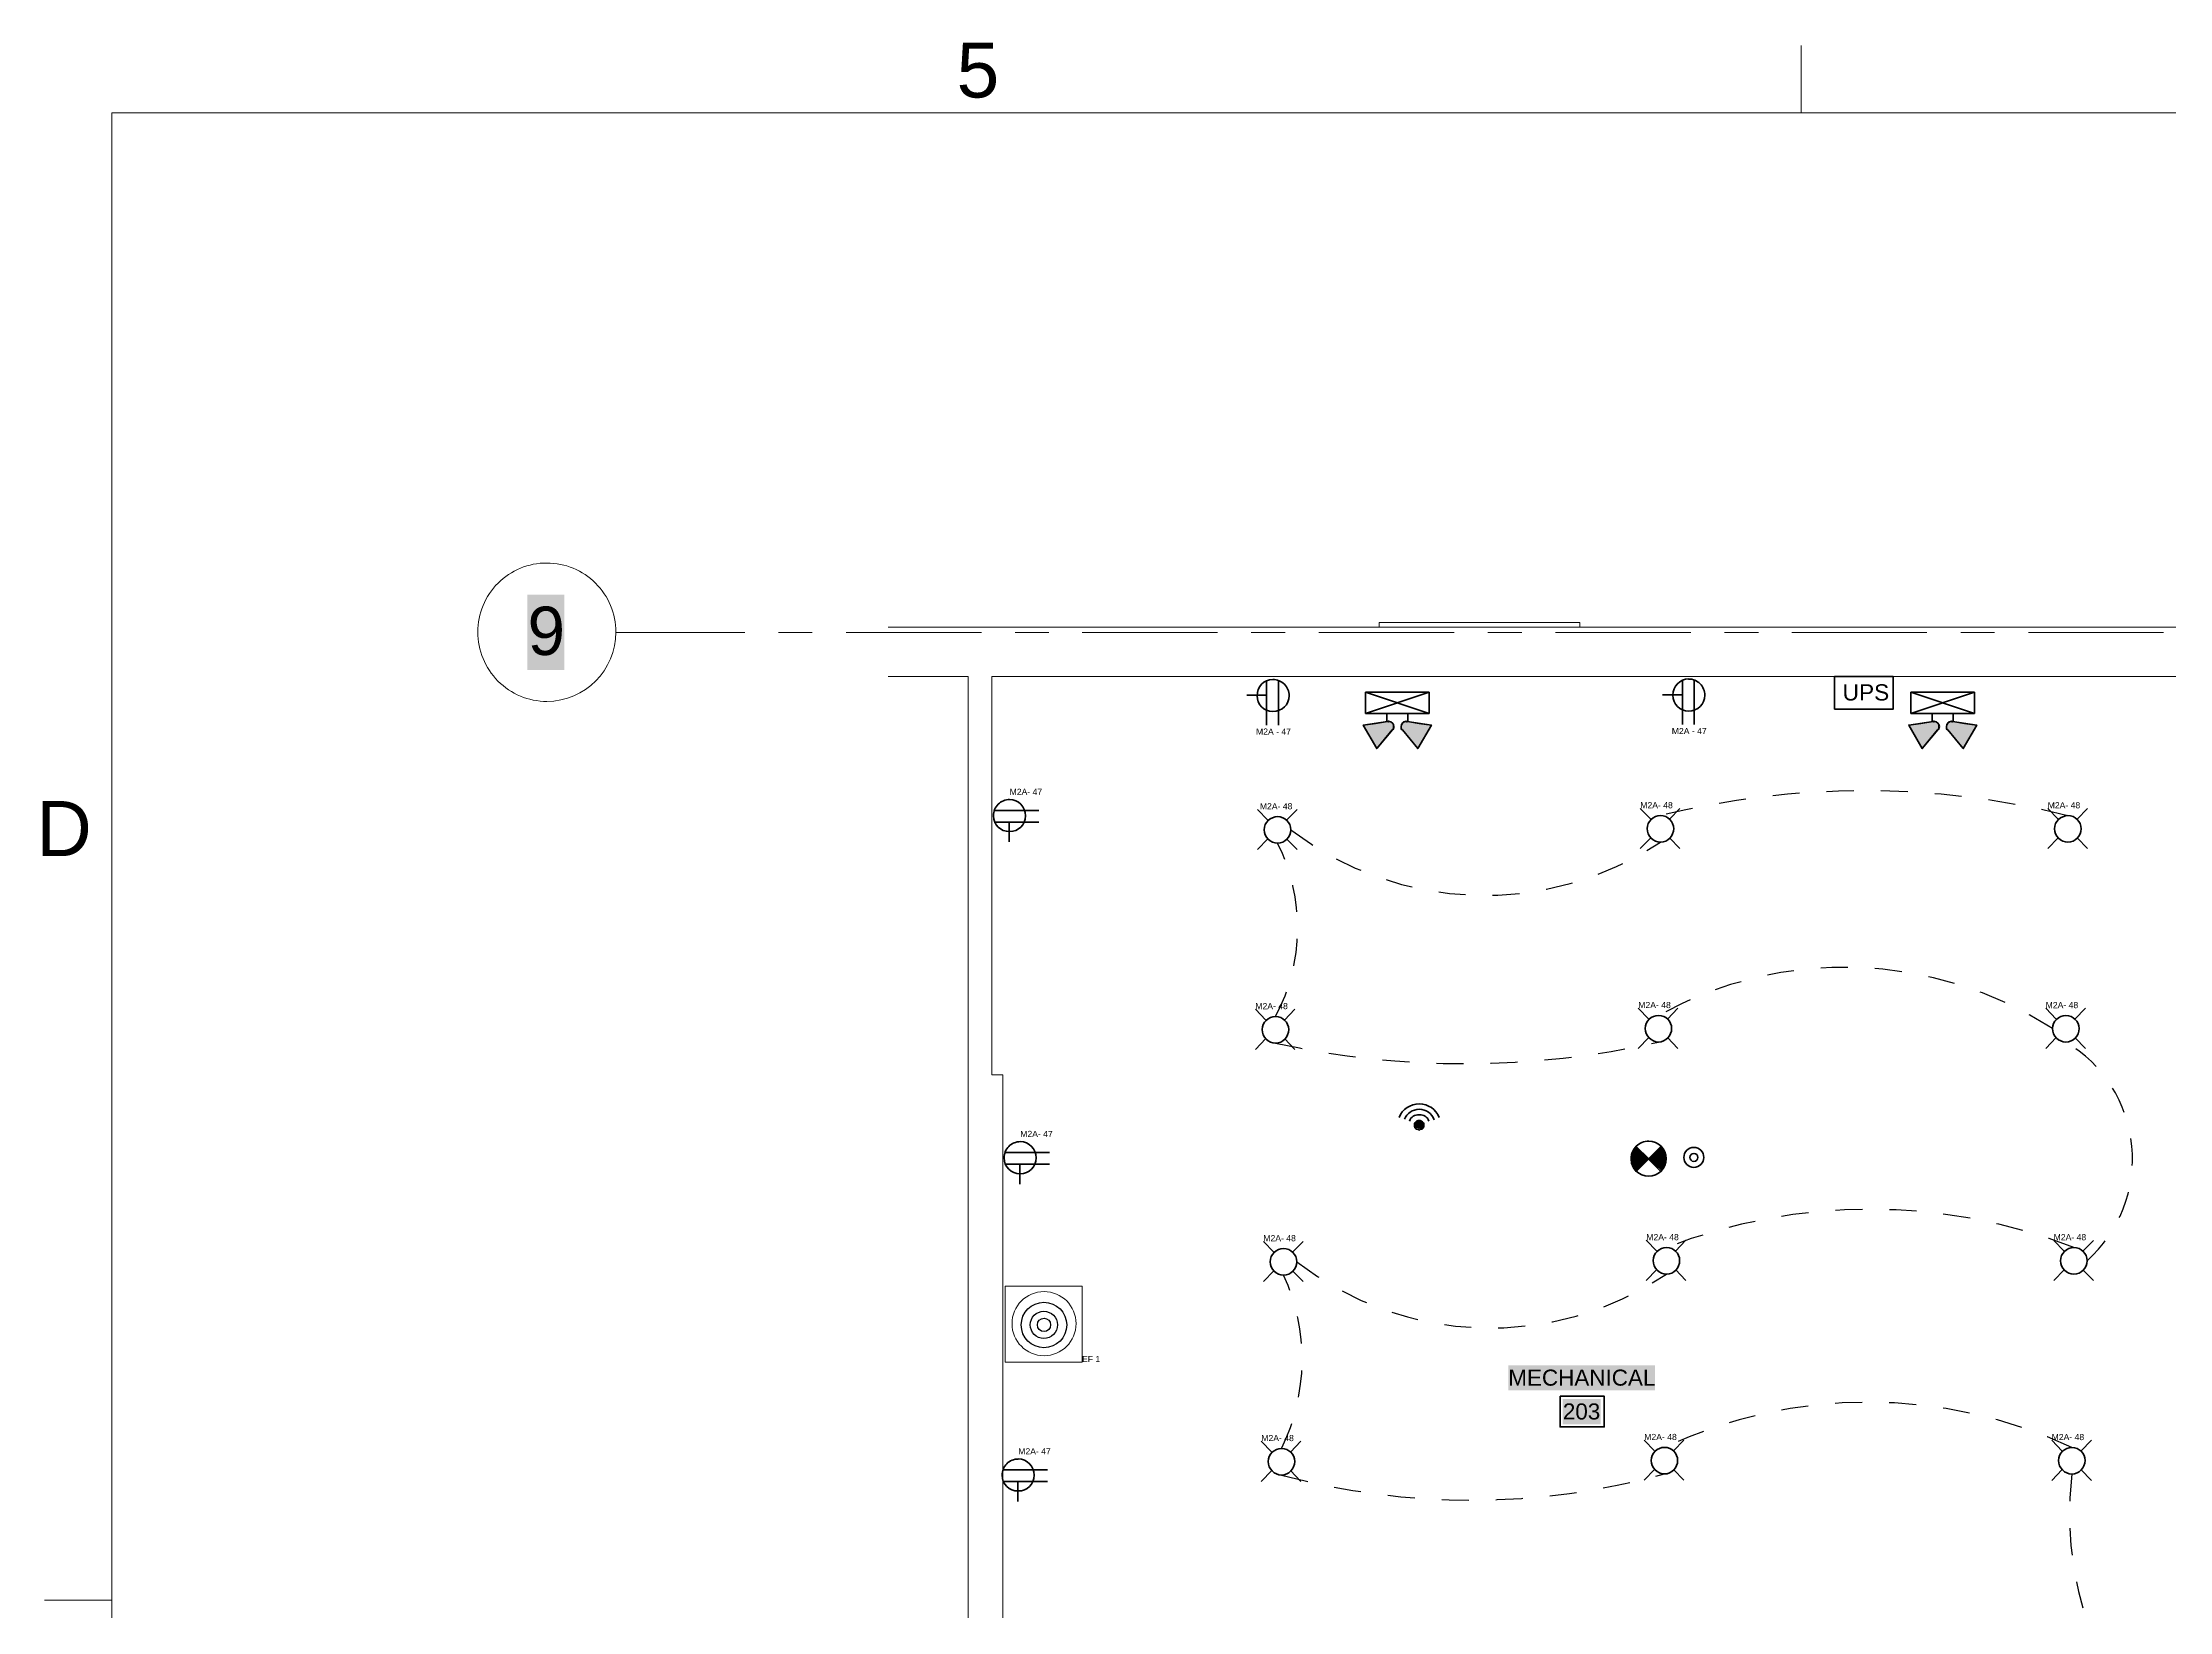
# Model space of a CAD drawing. Header units: millimetres. Extents: x 0.7 to 36.3, y 0.6 to 47.9.
# Drawn here: x 0.88 to 8.74, y 17.45 to 23.25 of the extents above; entities that cross this region are included whole.
import ezdxf

# ---------------------------------------------------------------- set-up
doc = ezdxf.new("R2010")
doc.units = ezdxf.units.MM
doc.header["$LTSCALE"] = 0.007
doc.linetypes.add('HIDDEN', pattern=[9.525, 6.35, -3.175])
doc.layers.add('Dotted', color=1, linetype='HIDDEN', lineweight=30, true_color=0xff0000)
doc.layers.add('PDF2_Geometry', color=7, linetype='Continuous')
doc.layers.add('PDF_Text', color=7, linetype='Continuous')
for name, color, linetype, true_color in [('PDF2_Solid Fills', 7, 'Continuous', 0x7f7f7f), ('PDF_Geometry', 7, 'Continuous', 0x777777), ('PDF_Solid Fills', 7, 'Continuous', 0xffffff)]:
    doc.layers.add(name, color=color, linetype=linetype, true_color=true_color)
doc.styles.add('PDF Arial', font='arial.ttf')
doc.styles.add('PDF GillSansMTCondensed', font='arial.ttf')
doc.styles.get("Standard").update_dxf_attribs({"font": 'arial.ttf'})

msp = doc.modelspace()

# ---------------------------------------------------------------- hatches: boundary and pattern name
at = {"layer": 'PDF2_Solid Fills', "transparency": 33554559}
for points in [[(5.8738, 20.7165), (5.8138, 20.6431), (5.8121, 20.6431), (5.7621, 20.7281), (5.7971, 20.7331), (5.8605, 20.7415), (5.8721, 20.7331)], [(6.0138, 20.7298), (5.9655, 20.6431), (5.9638, 20.6431), (5.9021, 20.7198), (5.9105, 20.7398), (5.9255, 20.7415)], [(7.8905, 20.7165), (7.8305, 20.6431), (7.8288, 20.6431), (7.7788, 20.7281), (7.8138, 20.7331), (7.8772, 20.7415), (7.8888, 20.7331)], [(8.0305, 20.7298), (7.9822, 20.6431), (7.9805, 20.6431), (7.9188, 20.7198), (7.9272, 20.7398), (7.9422, 20.7415)], [(6.8177, 19.129), (6.7744, 19.1723), (6.7711, 19.1723), (6.7544, 19.1456), (6.7527, 19.129), (6.7611, 19.094), (6.7727, 19.084)], [(6.8794, 19.149), (6.8644, 19.1723), (6.8611, 19.1723), (6.8177, 19.129), (6.8644, 19.0823), (6.8811, 19.1206)]]:
    msp.add_hatch(color=256, dxfattribs=at).paths.add_polyline_path(points)
at = {"layer": 'PDF_Solid Fills', "transparency": 33554559}
msp.add_hatch(color=7, dxfattribs=at).paths.add_polyline_path([(5.9862, 19.2601), (5.9779, 19.2684), (5.9595, 19.2684), (5.9512, 19.2584), (5.9545, 19.2417), (5.9729, 19.2367), (5.9845, 19.2434)])

# ---------------------------------------------------------------- linework, layer by layer
at = {"layer": 'Dotted', "color": 0, "linetype": 'Continuous', "lineweight": 211}
msp.add_lwpolyline([(7.5047, 20.9091), (7.7217, 20.9091), (7.7217, 20.7894), (7.5047, 20.7894)], close=True, dxfattribs=at)
at = {"layer": 'Dotted', "color": 0, "linetype": 'Continuous', "lineweight": 5}
msp.add_lwpolyline([(4.4376, 18.6559), (4.7222, 18.6559), (4.7222, 18.3755), (4.4376, 18.3755)], close=True, dxfattribs=at)
at = {"layer": 'Dotted', "color": 0, "linetype": 'Continuous', "lineweight": 200}
for radius in [0.0369, 0.0147]:
    msp.add_circle((6.9845, 19.1324), radius, dxfattribs=at)
at = {"layer": 'Dotted', "color": 0, "linetype": 'Continuous', "lineweight": 5}
msp.add_circle((4.5816, 18.5178), 0.1184, dxfattribs=at)
at = {"layer": 'Dotted', "color": 0, "linetype": 'Continuous', "lineweight": -3}
for centre, radius in [((4.5813, 18.5129), 0.0841), ((4.581, 18.5131), 0.0503), ((4.5815, 18.5131), 0.0246)]:
    msp.add_circle(centre, radius, dxfattribs=at)
at = {"layer": 'Dotted', "linetype": 'HIDDEN', "lineweight": 30}
for centre, radius, start, end in [((7.6142, 17.3585), 3.1289, 76.06015, 103.91841), ((4.8205, 19.9804), 0.6989, 332.0642, 26.59432), ((6.2099, 21.2782), 1.1776, 232.54896, 303.59685), ((7.5417, 18.4178), 1.4172, 57.14859, 119.0279), ((6.1371, 22.7395), 3.2606, 257.61919, 282.70267), ((8.1033, 19.1259), 0.5032, 311.75588, 59.2687), ((7.6365, 16.865), 2.0755, 68.71031, 111.26825), ((6.2316, 19.6683), 1.1667, 232.16556, 303.98025), ((4.7892, 18.3846), 0.7468, 333.94459, 24.71393), ((7.6291, 16.4469), 1.7806, 64.96466, 115.01391), ((6.1608, 20.5592), 2.6937, 254.92177, 285.40009), ((9.6216, 17.8122), 1.248, 173.11052, 236.9734)]:
    msp.add_arc(centre, radius, start, end, dxfattribs=at)
at = {"layer": 'PDF2_Geometry', "lineweight": 35}
for points in [[(5.4046, 20.7303), (5.4046, 20.8953)], [(5.448, 20.7303), (5.448, 20.8953)], [(6.0055, 20.7731), (5.7705, 20.7731), (6.0055, 20.8515), (6.0055, 20.7731), (5.7705, 20.8515), (5.7705, 20.7731)], [(5.7705, 20.8515), (6.0055, 20.8515)], [(6.8686, 20.8421), (6.9419, 20.8421)], [(6.9419, 20.7322), (6.9419, 20.8971)], [(6.9852, 20.7322), (6.9852, 20.8971)], [(8.0222, 20.7731), (7.7872, 20.7731), (8.0222, 20.8515), (8.0222, 20.7731), (7.7872, 20.8515), (7.7872, 20.7731)], [(7.7872, 20.8515), (8.0222, 20.8515)], [(5.3313, 20.8403), (5.4046, 20.8403)], [(5.8488, 20.7731), (5.8488, 20.7431)], [(5.9271, 20.7731), (5.9271, 20.7431)], [(7.8655, 20.7731), (7.8655, 20.7431)], [(7.9438, 20.7731), (7.9438, 20.7431)], [(5.8521, 20.7431), (5.7621, 20.7298), (5.8121, 20.6431), (5.8705, 20.7131)], [(5.9238, 20.7431), (6.0138, 20.7298), (5.9638, 20.6431), (5.9071, 20.7131)], [(7.8688, 20.7431), (7.7788, 20.7298), (7.8288, 20.6431), (7.8872, 20.7131)], [(7.9405, 20.7431), (8.0305, 20.7298), (7.9805, 20.6431), (7.9238, 20.7131)], [(4.5628, 20.4148), (4.3978, 20.4148)], [(4.5628, 20.3714), (4.3978, 20.3714)], [(4.4528, 20.2981), (4.4528, 20.3714)], [(4.6021, 19.1505), (4.4371, 19.1505)], [(6.8627, 19.0806), (6.7711, 19.1723)], [(6.7711, 19.0806), (6.8627, 19.1723)], [(4.6021, 19.1071), (4.4371, 19.1071)], [(4.4921, 19.0338), (4.4921, 19.1071)], [(4.5947, 17.9776), (4.4297, 17.9776)], [(4.5947, 17.9343), (4.4297, 17.9343)], [(4.4847, 17.8609), (4.4847, 17.9343)]]:
    msp.add_lwpolyline(points, dxfattribs=at)
for points in [[(5.8121, 20.6431), (5.7621, 20.7298), (5.8071, 20.7365), (5.8521, 20.7431), (5.8555, 20.7448), (5.8605, 20.7431), (5.8655, 20.7415), (5.8688, 20.7381), (5.8721, 20.7348), (5.8738, 20.7298), (5.8738, 20.7248), (5.8738, 20.7215), (5.8721, 20.7165), (5.8688, 20.7131)], [(5.9638, 20.6431), (5.9071, 20.7131), (5.9038, 20.7165), (5.9021, 20.7215), (5.9021, 20.7248), (5.9038, 20.7298), (5.9055, 20.7348), (5.9071, 20.7381), (5.9105, 20.7415), (5.9155, 20.7431), (5.9205, 20.7448), (5.9255, 20.7431), (5.9688, 20.7365), (6.0138, 20.7298)], [(7.8288, 20.6431), (7.7788, 20.7298), (7.8238, 20.7365), (7.8688, 20.7431), (7.8722, 20.7448), (7.8772, 20.7431), (7.8822, 20.7415), (7.8855, 20.7381), (7.8888, 20.7348), (7.8905, 20.7298), (7.8905, 20.7248), (7.8905, 20.7215), (7.8888, 20.7165), (7.8855, 20.7131)], [(7.9805, 20.6431), (7.9238, 20.7131), (7.9205, 20.7165), (7.9188, 20.7215), (7.9188, 20.7248), (7.9205, 20.7298), (7.9222, 20.7348), (7.9238, 20.7381), (7.9272, 20.7415), (7.9322, 20.7431), (7.9372, 20.7448), (7.9422, 20.7431), (7.9855, 20.7365), (8.0305, 20.7298)], [(6.8177, 19.1273), (6.7711, 19.1723), (6.7611, 19.159), (6.7544, 19.144), (6.7527, 19.1273), (6.7544, 19.1106), (6.7611, 19.094), (6.7711, 19.0806)], [(6.8177, 19.1273), (6.8627, 19.0806), (6.8727, 19.094), (6.8794, 19.1106), (6.8827, 19.1273), (6.8794, 19.144), (6.8727, 19.159), (6.8627, 19.1723)]]:
    msp.add_lwpolyline(points, close=True, dxfattribs=at)
msp.add_lwpolyline([(6.8827, 19.1273, 0.413494), (6.8177, 19.1923, 0.423077), (6.7527, 19.1273, 0.413494), (6.8177, 19.0623)], format="xyb", dxfattribs=at)
for centre, radius, start, end in [((5.4282, 20.8389), 0.0597, 359.76027, 90.23973), ((6.9655, 20.8407), 0.0597, 359.76027, 90.23973), ((5.857, 20.7246), 0.0185, 0.50195, 89.49805), ((7.8737, 20.7246), 0.0185, 0.50195, 89.49805), ((4.4542, 20.395), 0.0597, 89.76027, 180.23973), ((4.4935, 19.1307), 0.0597, 89.76027, 180.23973), ((4.4861, 17.9578), 0.0597, 89.76027, 180.23973)]:
    msp.add_arc(centre, radius, start, end, dxfattribs=at)
for points in [[(5.428, 20.8986), (5.3946, 20.8986), (5.3696, 20.872), (5.3696, 20.8386)], [(6.9652, 20.9005), (6.9319, 20.9005), (6.9069, 20.8738), (6.9069, 20.8405)], [(5.3696, 20.8386), (5.3696, 20.8053), (5.3946, 20.7803), (5.428, 20.7803)], [(5.428, 20.7803), (5.4613, 20.7803), (5.488, 20.8053), (5.488, 20.8386)], [(6.9069, 20.8405), (6.9069, 20.8071), (6.9319, 20.7821), (6.9652, 20.7821)], [(6.9652, 20.7821), (6.9985, 20.7821), (7.0252, 20.8071), (7.0252, 20.8405)], [(5.8571, 20.7431), (5.8555, 20.7431), (5.8538, 20.7415), (5.8538, 20.7415)], [(5.8705, 20.7115), (5.8738, 20.7148), (5.8755, 20.7198), (5.8755, 20.7248)], [(5.9205, 20.7431), (5.9088, 20.7431), (5.9021, 20.7348), (5.9021, 20.7248)], [(5.9021, 20.7248), (5.9021, 20.7198), (5.9021, 20.7148), (5.9055, 20.7115)], [(5.9238, 20.7415), (5.9221, 20.7415), (5.9221, 20.7431), (5.9205, 20.7431)], [(7.8738, 20.7431), (7.8722, 20.7431), (7.8705, 20.7415), (7.8705, 20.7415)], [(7.8872, 20.7115), (7.8905, 20.7148), (7.8922, 20.7198), (7.8922, 20.7248)], [(7.9372, 20.7431), (7.9255, 20.7431), (7.9188, 20.7348), (7.9188, 20.7248)], [(7.9188, 20.7248), (7.9188, 20.7198), (7.9188, 20.7148), (7.9222, 20.7115)], [(7.9405, 20.7415), (7.9388, 20.7415), (7.9388, 20.7431), (7.9372, 20.7431)], [(4.5128, 20.3948), (4.5128, 20.4281), (4.4878, 20.4548), (4.4545, 20.4548)], [(4.3945, 20.3948), (4.3945, 20.3614), (4.4212, 20.3364), (4.4545, 20.3364)], [(4.4545, 20.3364), (4.4878, 20.3364), (4.5128, 20.3614), (4.5128, 20.3948)], [(4.5521, 19.1305), (4.5521, 19.1638), (4.5271, 19.1905), (4.4937, 19.1905)], [(4.4337, 19.1305), (4.4337, 19.0971), (4.4604, 19.0721), (4.4937, 19.0721)], [(4.4937, 19.0721), (4.5271, 19.0721), (4.5521, 19.0971), (4.5521, 19.1305)], [(6.8827, 19.1273), (6.8827, 19.0923), (6.8527, 19.0623), (6.8177, 19.0623)], [(4.5447, 17.9576), (4.5447, 17.9909), (4.5197, 18.0176), (4.4864, 18.0176)], [(4.4264, 17.9576), (4.4264, 17.9243), (4.453, 17.8993), (4.4864, 17.8993)], [(4.4864, 17.8993), (4.5197, 17.8993), (4.5447, 17.9243), (4.5447, 17.9576)]]:
    msp.add_open_spline(points, degree=3, dxfattribs=at)
at = {"layer": 'PDF_Geometry', "color": 7, "lineweight": 9}
for points in [[(7.3814, 22.9924), (7.3814, 23.2424)], [(0.885, 17.496), (1.135, 17.496)]]:
    msp.add_lwpolyline(points, dxfattribs=at)
for points in [[(32.3645, 1.0083), (1.135, 1.0083), (32.3645, 1.0083), (32.3645, 22.9929), (1.135, 22.9929), (32.3645, 22.9929)], [(1.135, 1.0083), (1.135, 22.9924)]]:
    msp.add_lwpolyline(points, close=True, dxfattribs=at)
at = {"layer": 'PDF_Geometry', "lineweight": 9}
msp.add_lwpolyline([(2.7432, 21.3291, 0.416667), (2.4882, 21.0741, 0.415306), (2.7432, 20.8175, 0.412859), (2.9982, 21.0741, 0.414218)], format="xyb", close=True, dxfattribs=at)
at = {"layer": 'PDF_Geometry', "lineweight": 18}
for points in [[(4.0048, 15.566), (4.3715, 15.566), (4.3715, 15.7227), (4.4298, 15.7227), (4.4298, 17.0826), (8.223, 17.0826), (8.223, 17.1826), (4.4298, 17.1826), (4.4298, 19.4375), (4.3882, 19.4375), (4.3882, 19.4775), (4.3882, 20.9091), (9.3296, 20.9091), (9.3296, 21.0925), (4.0048, 21.0925)], [(4.0048, 20.9091), (4.3015, 20.9091), (4.3015, 19.4775), (4.3015, 15.7227), (4.0048, 15.7227)]]:
    msp.add_lwpolyline(points, dxfattribs=at)
at = {"layer": 'PDF_Geometry', "lineweight": 9}
for points in [[(5.8181, 21.0925), (5.8214, 21.0925), (5.8214, 21.1091), (6.5631, 21.1091), (6.5631, 21.0925), (5.8214, 21.0925), (5.8214, 21.1091), (6.5631, 21.1091), (6.5631, 21.0925), (6.5664, 21.0925)], [(6.7547, 21.0925), (7.5047, 21.0925)], [(7.6914, 21.0925), (8.4413, 21.0925)], [(2.9982, 21.0725), (3.4749, 21.0725)], [(3.5999, 21.0725), (3.7248, 21.0725)], [(3.8498, 21.0725), (4.3498, 21.0725)], [(4.4748, 21.0725), (4.5998, 21.0725)], [(4.7231, 21.0725), (5.2231, 21.0725)], [(5.3481, 21.0725), (5.4731, 21.0725)], [(5.5981, 21.0725), (6.0981, 21.0725)], [(6.2231, 21.0725), (6.3481, 21.0725)], [(6.4731, 21.0725), (6.973, 21.0725)], [(7.098, 21.0725), (7.223, 21.0725)], [(7.3464, 21.0725), (7.8463, 21.0725)], [(7.9713, 21.0725), (8.0963, 21.0725)], [(8.2213, 21.0725), (8.7213, 21.0725)], [(6.5664, 20.9091), (5.8181, 20.9091)], [(6.5314, 20.9091), (5.8548, 20.9091)], [(5.8548, 20.9091), (6.5314, 20.9091), (5.8548, 20.9091)], [(7.5047, 20.9091), (6.7547, 20.9091)], [(8.4413, 20.9091), (7.6914, 20.9091)], [(4.3015, 15.7227), (4.3015, 19.4775)]]:
    msp.add_lwpolyline(points, dxfattribs=at)
for points in [[(5.8698, 21.1091), (6.5147, 21.1091)], [(6.5147, 20.9091), (5.8698, 20.9091)]]:
    msp.add_lwpolyline(points, close=True, dxfattribs=at)
at = {"layer": 'PDF_Geometry', "lineweight": 35}
for points in [[(5.3705, 20.4183), (5.4088, 20.3783)], [(5.5171, 20.4183), (5.4788, 20.3783)], [(6.7865, 20.4223), (6.8249, 20.3823)], [(6.9332, 20.4223), (6.8949, 20.3823)], [(8.293, 20.422), (8.3313, 20.382)], [(8.4396, 20.422), (8.4013, 20.382)], [(5.3705, 20.27), (5.4088, 20.31)], [(5.5171, 20.27), (5.4788, 20.31)], [(6.7865, 20.2739), (6.8249, 20.3139)], [(6.9332, 20.2739), (6.8949, 20.3139)], [(8.293, 20.2737), (8.3313, 20.3137)], [(8.4396, 20.2737), (8.4013, 20.3137)], [(5.363, 19.6797), (5.4013, 19.6397)], [(5.5096, 19.6797), (5.4713, 19.6397)], [(6.7791, 19.6837), (6.8174, 19.6437)], [(6.9257, 19.6837), (6.8874, 19.6437)], [(8.2855, 19.6834), (8.3238, 19.6434)], [(8.4321, 19.6834), (8.3938, 19.6434)], [(5.363, 19.5313), (5.4013, 19.5713)], [(5.5096, 19.5313), (5.4713, 19.5713)], [(6.7791, 19.5353), (6.8174, 19.5753)], [(6.9257, 19.5353), (6.8874, 19.5753)], [(8.2855, 19.535), (8.3238, 19.575)], [(8.4321, 19.535), (8.3938, 19.575)], [(5.3926, 18.8218), (5.4309, 18.7818)], [(5.5393, 18.8218), (5.5009, 18.7818)], [(6.8087, 18.8258), (6.847, 18.7858)], [(6.9553, 18.8258), (6.917, 18.7858)], [(8.3151, 18.8255), (8.3534, 18.7855)], [(8.4618, 18.8255), (8.4234, 18.7855)], [(5.3926, 18.6735), (5.4309, 18.7135)], [(5.5393, 18.6735), (5.5009, 18.7135)], [(6.8087, 18.6774), (6.847, 18.7174)], [(6.9553, 18.6774), (6.917, 18.7174)], [(8.3151, 18.6772), (8.3534, 18.7172)], [(8.4618, 18.6772), (8.4234, 18.7172)], [(5.3851, 18.0832), (5.4234, 18.0432)], [(5.5318, 18.0832), (5.4934, 18.0432)], [(6.8012, 18.0872), (6.8395, 18.0472)], [(6.9479, 18.0872), (6.9095, 18.0472)], [(8.3076, 18.0869), (8.3459, 18.0469)], [(8.4543, 18.0869), (8.4159, 18.0469)], [(5.3851, 17.9349), (5.4234, 17.9749)], [(5.5318, 17.9349), (5.4934, 17.9749)], [(6.8012, 17.9388), (6.8395, 17.9788)], [(6.9479, 17.9388), (6.9095, 17.9788)], [(8.3076, 17.9386), (8.3459, 17.9785)], [(8.4543, 17.9386), (8.4159, 17.9785)]]:
    msp.add_lwpolyline(points, dxfattribs=at)
msp.add_lwpolyline([(5.9512, 19.2517), (5.9512, 19.2467), (5.9529, 19.2417), (5.9562, 19.2384), (5.9595, 19.2367), (5.9645, 19.2351), (5.9695, 19.2334), (5.9729, 19.2351), (5.9779, 19.2367), (5.9812, 19.2384), (5.9845, 19.2417), (5.9862, 19.2467), (5.9862, 19.2517), (5.9862, 19.2567), (5.9845, 19.2601), (5.9812, 19.2634), (5.9779, 19.2667), (5.9729, 19.2684), (5.9695, 19.2684), (5.9645, 19.2684), (5.9595, 19.2667), (5.9562, 19.2634), (5.9529, 19.2601), (5.9512, 19.2567)], close=True, dxfattribs=at)
at = {"layer": 'PDF_Geometry', "color": 7, "lineweight": 35}
msp.add_lwpolyline([(6.4897, 18.2493), (6.6531, 18.2493), (6.6531, 18.1359), (6.4897, 18.1359)], close=True, dxfattribs=at)
at = {"layer": 'PDF_Geometry', "lineweight": 35}
for centre, radius, start, end in [((5.4454, 20.3433), 0.0484, 0.04113, 89.95887), ((6.8615, 20.3472), 0.0484, 0.04113, 89.95887), ((8.3679, 20.347), 0.0484, 0.04113, 89.95887), ((5.4379, 19.6046), 0.0484, 0.04113, 89.95887), ((6.854, 19.6086), 0.0484, 0.04113, 89.95887), ((8.3604, 19.6083), 0.0484, 0.04113, 89.95887), ((5.969, 19.2505), 0.0796, 21.82565, 89.6006), ((6.8836, 18.7507), 0.0484, 0.04113, 89.95887), ((8.3901, 18.7505), 0.0484, 0.04113, 89.95887), ((5.4676, 18.7468), 0.0484, 0.04113, 89.95887), ((5.4601, 18.0082), 0.0484, 0.04113, 89.95887), ((6.8762, 18.0121), 0.0484, 0.04113, 89.95887), ((8.3826, 18.0118), 0.0484, 0.04113, 89.95887)]:
    msp.add_arc(centre, radius, start, end, dxfattribs=at)
for points in [[(5.3955, 20.3433), (5.3955, 20.37), (5.4188, 20.3916), (5.4455, 20.3916)], [(6.8115, 20.3473), (6.8115, 20.3739), (6.8349, 20.3956), (6.8615, 20.3956)], [(8.318, 20.347), (8.318, 20.3737), (8.3413, 20.3953), (8.3679, 20.3953)], [(5.4455, 20.2933), (5.4188, 20.2933), (5.3955, 20.3166), (5.3955, 20.3433)], [(5.4938, 20.3433), (5.4938, 20.3166), (5.4721, 20.2933), (5.4455, 20.2933)], [(6.8615, 20.2973), (6.8349, 20.2973), (6.8115, 20.3206), (6.8115, 20.3473)], [(6.9099, 20.3473), (6.9099, 20.3206), (6.8882, 20.2973), (6.8615, 20.2973)], [(8.3679, 20.297), (8.3413, 20.297), (8.318, 20.3203), (8.318, 20.347)], [(8.4163, 20.347), (8.4163, 20.3203), (8.3946, 20.297), (8.3679, 20.297)], [(5.388, 19.6047), (5.388, 19.6313), (5.4113, 19.653), (5.438, 19.653)], [(5.438, 19.5547), (5.4113, 19.5547), (5.388, 19.578), (5.388, 19.6047)], [(5.4863, 19.6047), (5.4863, 19.578), (5.4646, 19.5547), (5.438, 19.5547)], [(6.8041, 19.6087), (6.8041, 19.6353), (6.8274, 19.657), (6.854, 19.657)], [(6.854, 19.5587), (6.8274, 19.5587), (6.8041, 19.582), (6.8041, 19.6087)], [(6.9024, 19.6087), (6.9024, 19.582), (6.8807, 19.5587), (6.854, 19.5587)], [(8.3105, 19.6084), (8.3105, 19.635), (8.3338, 19.6567), (8.3605, 19.6567)], [(8.3605, 19.5584), (8.3338, 19.5584), (8.3105, 19.5817), (8.3105, 19.6084)], [(8.4088, 19.6084), (8.4088, 19.5817), (8.3871, 19.5584), (8.3605, 19.5584)], [(5.8945, 19.2801), (5.9062, 19.3101), (5.9362, 19.3301), (5.9695, 19.3301)], [(5.9145, 19.2734), (5.9229, 19.2951), (5.9445, 19.3101), (5.9695, 19.3101)], [(5.9329, 19.2667), (5.9379, 19.2817), (5.9529, 19.2901), (5.9695, 19.2901)], [(5.9695, 19.3101), (5.9929, 19.3101), (6.0162, 19.2951), (6.0245, 19.2717)], [(5.9695, 19.2901), (5.9845, 19.2901), (5.9995, 19.2817), (6.0045, 19.2667)], [(6.8337, 18.7508), (6.8337, 18.7774), (6.857, 18.7991), (6.8837, 18.7991)], [(8.3401, 18.7505), (8.3401, 18.7772), (8.3634, 18.7988), (8.3901, 18.7988)], [(5.4176, 18.7468), (5.4176, 18.7735), (5.4409, 18.7951), (5.4676, 18.7951)], [(5.4676, 18.6968), (5.4409, 18.6968), (5.4176, 18.7201), (5.4176, 18.7468)], [(5.5159, 18.7468), (5.5159, 18.7201), (5.4943, 18.6968), (5.4676, 18.6968)], [(6.8837, 18.7008), (6.857, 18.7008), (6.8337, 18.7241), (6.8337, 18.7508)], [(6.932, 18.7508), (6.932, 18.7241), (6.9103, 18.7008), (6.8837, 18.7008)], [(8.3901, 18.7005), (8.3634, 18.7005), (8.3401, 18.7238), (8.3401, 18.7505)], [(8.4384, 18.7505), (8.4384, 18.7238), (8.4168, 18.7005), (8.3901, 18.7005)], [(5.4101, 18.0082), (5.4101, 18.0349), (5.4334, 18.0565), (5.4601, 18.0565)], [(6.8262, 18.0122), (6.8262, 18.0388), (6.8495, 18.0605), (6.8762, 18.0605)], [(6.8762, 17.9622), (6.8495, 17.9622), (6.8262, 17.9855), (6.8262, 18.0122)], [(6.9245, 18.0122), (6.9245, 17.9855), (6.9029, 17.9622), (6.8762, 17.9622)], [(8.3326, 18.0119), (8.3326, 18.0385), (8.3559, 18.0602), (8.3826, 18.0602)], [(8.3826, 17.9619), (8.3559, 17.9619), (8.3326, 17.9852), (8.3326, 18.0119)], [(8.4309, 18.0119), (8.4309, 17.9852), (8.4093, 17.9619), (8.3826, 17.9619)], [(5.4601, 17.9582), (5.4334, 17.9582), (5.4101, 17.9815), (5.4101, 18.0082)], [(5.5084, 18.0082), (5.5084, 17.9815), (5.4868, 17.9582), (5.4601, 17.9582)]]:
    msp.add_open_spline(points, degree=3, dxfattribs=at)
at = {"layer": 'PDF_Solid Fills', "lineweight": 9, "transparency": 33554559}
msp.add_solid([(2.6716, 20.9341), (2.8082, 20.9341), (2.6716, 21.2125), (2.8082, 21.2125)], dxfattribs=at)
at = {"layer": 'PDF_Solid Fills', "lineweight": 35, "transparency": 33554559}
for points in [[(6.2981, 18.2709), (6.8414, 18.2709), (6.2981, 18.3643), (6.8414, 18.3643)], [(6.4997, 18.1459), (6.6397, 18.1459), (6.4997, 18.2393), (6.6397, 18.2393)]]:
    msp.add_solid(points, dxfattribs=at)

# ---------------------------------------------------------------- texts
at = {"insert": (7.5346, 20.881), "char_height": 0.06, "attachment_point": 1}
msp.add_mtext_dynamic_manual_height_columns('UPS', width=0.201808, gutter_width=1, heights=[0.0823], dxfattribs=at)
at = {"layer": 'PDF_Text', "attachment_point": 4}
for s, insert, char_height, style in [('5', (4.2583, 23.1497), 0.2031, 'PDF GillSansMTCondensed'), ('M2A - 47', (5.3656, 20.706), 0.02276, 'PDF Arial'), ('M2A - 47', (6.9029, 20.7079), 0.02276, 'PDF Arial'), ('D', (0.855, 20.3477), 0.2037, 'PDF GillSansMTCondensed'), ('M2A- 47', (4.4545, 20.4833), 0.02276, 'PDF Arial'), ('M2A- 48', (5.3798, 20.4299), 0.02276, 'PDF Arial'), ('M2A- 48', (6.7865, 20.4339), 0.02276, 'PDF Arial'), ('M2A- 48', (8.293, 20.4336), 0.02276, 'PDF Arial'), ('M2A- 48', (5.363, 19.6913), 0.02276, 'PDF Arial'), ('M2A- 48', (6.7791, 19.6953), 0.02276, 'PDF Arial'), ('M2A- 48', (8.2855, 19.695), 0.02276, 'PDF Arial'), ('M2A- 47', (4.4937, 19.219), 0.02276, 'PDF Arial'), ('M2A- 48', (5.3926, 18.8334), 0.02276, 'PDF Arial'), ('M2A- 48', (6.8087, 18.8374), 0.02276, 'PDF Arial'), ('M2A- 48', (8.3151, 18.8371), 0.02276, 'PDF Arial'), ('EF 1', (4.7222, 18.387), 0.02276, 'PDF Arial'), ('MECHANICAL', (6.2983, 18.3179), 0.05939, 'PDF Arial'), ('203', (6.5, 18.1929), 0.05939, 'PDF Arial'), ('M2A- 48', (5.3851, 18.0948), 0.02276, 'PDF Arial'), ('M2A- 48', (6.8012, 18.0988), 0.02276, 'PDF Arial'), ('M2A- 48', (8.3076, 18.0985), 0.02276, 'PDF Arial'), ('M2A- 47', (4.4864, 18.0461), 0.02276, 'PDF Arial')]:
    msp.add_mtext(s, dxfattribs=dict(at, insert=insert, char_height=char_height, style=style))
at = {"layer": 'PDF_Text', "color": 8, "true_color": 0x777777, "insert": (2.6717, 21.0772), "char_height": 0.1787, "attachment_point": 4, "style": 'PDF Arial'}
msp.add_mtext('9', dxfattribs=at)

doc.saveas('drawing.dxf')
